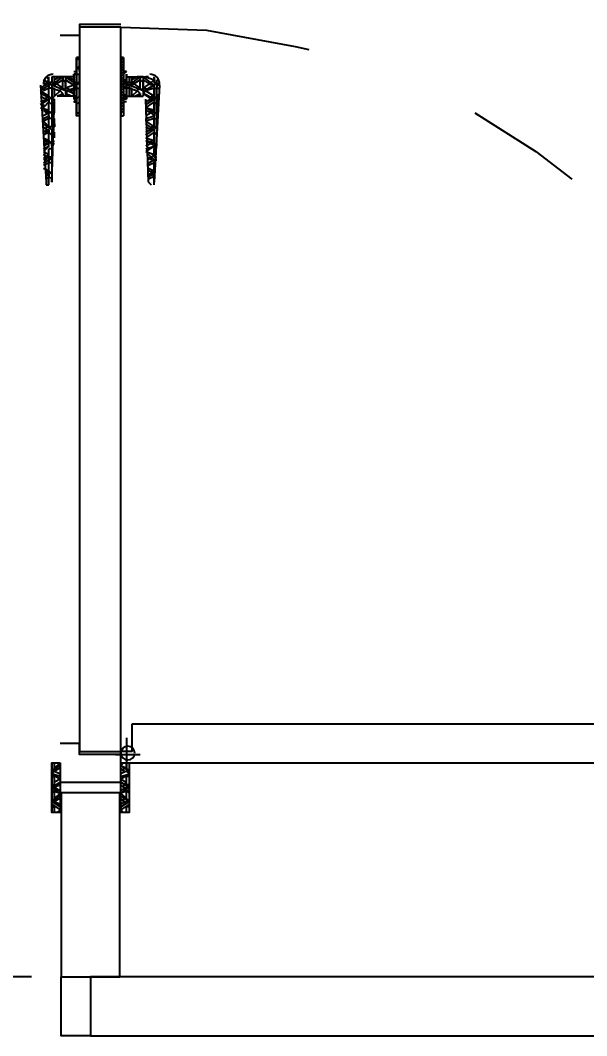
# Model space of a CAD drawing. Header units: centimetres. Extents: x -120 to 1933, y -1067 to 822.
# Drawn here: x 1452.4 to 1510.1, y 253 to 356.5 of the extents above; entities that cross this region are included whole.
import ezdxf

# ---------------------------------------------------------------- set-up
doc = ezdxf.new("R2010")
doc.units = ezdxf.units.CM
for name, color, linetype in [('IC_DUVAR_60', 30, 'Continuous'), ('KOSE_PROFIL_60', 8, 'Continuous'), ('OZEL_PANEL_OLCU_CM', 3, 'Continuous')]:
    doc.layers.add(name, color=color, linetype=linetype)
doc.styles.get("Standard").update_dxf_attribs({"font": 'Arial.ttf'})
doc.dimstyles.new('ISO-25', dxfattribs={"dimtxt": 2.5, "dimasz": 2.5, "dimexe": 1.25, "dimexo": 0.625, "dimtad": 1, "dimtxsty": 'Standard', "dimcen": 2.5, "dimadec": 0, "dimazin": 0, "dimtfac": 1, "dimtmove": 0, "dimatfit": 3, "dimfxl": 1, "dimarcsym": 0})

# ---------------------------------------------------------------- blocks, each defined once
blk = doc.blocks.new('BOM_I01_IC_DOLU_1255_H')
blk.add_lwpolyline([(0, 0), (125.5, 0), (125.5, 6), (0, 6)], close=True)
blk = doc.blocks.new('BOM_K01_IC_KAPI_ACIKLIK820')
at = {"color": 133, "linetype": 'Continuous', "lineweight": 25, "true_color": 0x6ec1dd}
for p, q in [((54328.39, 7919.03), (54328.39, 7993.18)), ((54324.44, 7991.77), (54324.44, 7920.16)), ((54258.47, 7922.41), (54259.03, 7922.41)), ((54259.03, 7922.41), (54258.47, 7922.41)), ((54258.47, 7921.57), (54258.75, 7922.41)), ((54258.75, 7922.7), (54258.75, 7922.7)), ((54259.03, 7922.7), (54258.75, 7922.7)), ((54258.75, 7922.7), (54258.75, 7922.7)), ((54259.03, 7922.13), (54258.75, 7922.41)), ((54258.75, 7921.29), (54259.31, 7922.13)), ((54259.03, 7922.7), (54259.31, 7922.98)), ((54259.03, 7922.41), (54259.03, 7922.7)), ((54259.31, 7922.7), (54259.03, 7922.7)), ((54259.03, 7922.41), (54259.03, 7922.41)), ((54259.31, 7922.41), (54259.03, 7922.13)), ((54259.03, 7922.13), (54259.31, 7922.13)), ((54259.03, 7922.13), (54259.6, 7921.29)), ((54259.31, 7922.98), (54259.31, 7922.7)), ((54259.31, 7922.98), (54269.18, 7922.41)), ((54259.31, 7922.7), (54259.6, 7922.7)), ((54259.31, 7922.41), (54259.6, 7922.41)), ((54259.6, 7922.7), (54259.6, 7922.98)), ((54259.6, 7922.41), (54259.6, 7922.7)), ((54260.44, 7922.7), (54259.6, 7922.7)), ((54259.6, 7922.41), (54259.6, 7922.41)), ((54260.44, 7922.41), (54259.6, 7922.41)), ((54259.6, 7922.41), (54259.88, 7921.57)), ((54259.88, 7921.57), (54260.44, 7922.41)), ((54260.16, 7922.98), (54260.44, 7922.7)), ((54260.72, 7922.41), (54260.16, 7921.29)), ((54260.16, 7921.29), (54260.72, 7922.13)), ((54260.44, 7922.98), (54260.44, 7922.7)), ((54260.72, 7922.41), (54260.44, 7922.7)), ((54260.72, 7922.41), (54260.44, 7922.41)), ((54260.44, 7922.13), (54260.44, 7922.41)), ((54260.44, 7922.13), (54260.72, 7922.13)), ((54260.72, 7922.7), (54260.72, 7922.98)), ((54261.01, 7922.7), (54260.72, 7922.7)), ((54260.72, 7922.7), (54260.72, 7922.7)), ((54260.72, 7922.7), (54261.01, 7922.7)), ((54260.72, 7922.41), (54260.72, 7922.13)), ((54260.72, 7922.41), (54261.01, 7922.41)), ((54260.72, 7922.13), (54261.01, 7921.57)), ((54261.29, 7922.41), (54261.01, 7922.7)), ((54262.13, 7922.7), (54261.01, 7922.7)), ((54261.01, 7922.7), (54261.29, 7922.7)), ((54261.29, 7922.41), (54261.01, 7922.41)), ((54262.13, 7922.41), (54261.01, 7922.41)), ((54261.01, 7922.41), (54261.57, 7921.57)), ((54262.13, 7922.41), (54261.57, 7921.57)), ((54261.57, 7921.57), (54261.85, 7922.41)), ((54261.85, 7922.7), (54261.85, 7922.7)), ((54261.85, 7922.7), (54261.85, 7922.7)), ((54262.13, 7922.13), (54261.85, 7922.41)), ((54261.85, 7921.57), (54262.13, 7922.13)), ((54262.13, 7922.41), (54262.13, 7922.7)), ((54262.13, 7922.41), (54262.13, 7922.7)), ((54262.42, 7922.7), (54262.13, 7922.7)), ((54262.13, 7922.41), (54262.13, 7922.41)), ((54262.42, 7922.41), (54262.13, 7922.13)), ((54262.13, 7922.13), (54262.13, 7922.13)), ((54262.13, 7922.13), (54262.42, 7921.57)), ((54262.42, 7922.7), (54262.42, 7922.7)), ((54262.42, 7922.7), (54262.7, 7922.7)), ((54262.7, 7921.57), (54262.42, 7922.41)), ((54262.42, 7922.41), (54262.7, 7922.41)), ((54262.7, 7922.41), (54262.7, 7922.7)), ((54263.54, 7922.7), (54262.7, 7922.7)), ((54262.7, 7922.7), (54262.7, 7922.7)), ((54262.7, 7922.41), (54262.7, 7922.41)), ((54263.54, 7922.41), (54262.7, 7922.41)), ((54262.7, 7922.41), (54262.98, 7921.57)), ((54262.98, 7921.57), (54263.54, 7922.41)), ((54263.83, 7922.41), (54263.26, 7921.57)), ((54263.54, 7922.41), (54263.54, 7922.7)), ((54263.54, 7922.7), (54263.54, 7922.7)), ((54263.54, 7922.7), (54263.54, 7922.7)), ((54263.54, 7922.41), (54263.54, 7922.41)), ((54263.54, 7922.13), (54263.54, 7922.41)), ((54263.54, 7922.13), (54263.83, 7922.13)), ((54263.54, 7921.57), (54263.83, 7922.13)), ((54263.83, 7922.7), (54263.83, 7922.7)), ((54263.83, 7922.7), (54263.83, 7922.7)), ((54263.83, 7922.7), (54264.11, 7922.7)), ((54263.83, 7922.41), (54263.83, 7922.13)), ((54263.83, 7922.41), (54264.11, 7922.41)), ((54263.83, 7922.13), (54264.11, 7921.57)), ((54264.39, 7922.41), (54264.11, 7922.7)), ((54264.11, 7922.7), (54264.11, 7922.7)), ((54264.39, 7922.41), (54264.11, 7922.41)), ((54264.95, 7922.41), (54264.11, 7922.41)), ((54264.11, 7922.41), (54264.67, 7921.57)), ((54264.67, 7921.57), (54264.95, 7922.41)), ((54265.24, 7922.41), (54264.95, 7921.57)), ((54265.24, 7922.41), (54264.95, 7922.41)), ((54264.95, 7922.13), (54264.95, 7922.41)), ((54264.95, 7922.13), (54265.24, 7922.13)), ((54264.95, 7921.57), (54265.24, 7922.13)), ((54265.24, 7922.41), (54265.24, 7922.7)), ((54265.24, 7922.41), (54265.24, 7922.7)), ((54265.52, 7922.7), (54265.24, 7922.7)), ((54265.52, 7922.41), (54265.24, 7922.13)), ((54265.24, 7922.13), (54265.52, 7921.57)), ((54265.52, 7922.7), (54265.52, 7922.7)), ((54265.52, 7922.7), (54265.52, 7922.7)), ((54265.52, 7922.7), (54265.52, 7922.7)), ((54265.8, 7921.57), (54265.52, 7922.41)), ((54265.52, 7922.41), (54265.52, 7922.41)), ((54265.52, 7922.41), (54266.08, 7921.57)), ((54265.8, 7922.41), (54265.8, 7922.7)), ((54265.8, 7922.41), (54265.8, 7922.41)), ((54266.64, 7922.41), (54265.8, 7922.41)), ((54266.08, 7921.57), (54266.36, 7922.41)), ((54266.93, 7922.41), (54266.36, 7921.85)), ((54266.64, 7922.13), (54266.36, 7922.41)), ((54266.64, 7922.41), (54266.64, 7922.7)), ((54266.64, 7922.41), (54266.64, 7922.41)), ((54266.93, 7922.41), (54266.64, 7922.13)), ((54266.64, 7922.13), (54266.93, 7922.13)), ((54266.64, 7921.85), (54266.93, 7922.13)), ((54266.64, 7922.13), (54266.93, 7921.85)), ((54266.93, 7922.41), (54268.34, 7922.41)), ((54266.93, 7922.41), (54267.21, 7922.41)), ((54267.21, 7922.41), (54267.21, 7922.41)), ((54267.21, 7922.41), (54267.21, 7922.41)), ((54268.05, 7922.41), (54267.21, 7922.41)), ((54267.21, 7922.41), (54267.49, 7921.85)), ((54267.77, 7921.85), (54268.05, 7922.41)), ((54268.34, 7922.41), (54268.05, 7921.85)), ((54268.34, 7922.41), (54268.05, 7922.41)), ((54268.05, 7922.13), (54268.05, 7922.41)), ((54268.05, 7922.13), (54268.34, 7922.13)), ((54268.62, 7921.85), (54268.34, 7922.41)), ((54268.34, 7922.41), (54268.34, 7922.41)), ((54268.34, 7922.41), (54268.34, 7922.13)), ((54268.34, 7922.41), (54268.62, 7922.41)), ((54268.34, 7921.85), (54268.34, 7922.13)), ((54268.34, 7922.13), (54268.62, 7921.85)), ((54268.9, 7922.41), (54268.62, 7922.41)), ((54269.46, 7922.41), (54268.62, 7922.41)), ((54268.62, 7922.41), (54268.9, 7921.85)), ((54269.18, 7921.85), (54269.46, 7922.13)), ((54269.46, 7922.13), (54269.46, 7922.13)), ((54258.47, 7921.85), (54258.47, 7921.57)), ((54258.47, 7919.59), (54258.47, 7921.85)), ((54258.47, 7921.29), (54258.47, 7921.57)), ((54258.47, 7921.57), (54258.47, 7921.57)), ((54258.47, 7921.29), (54258.47, 7921.29)), ((54258.47, 7921.29), (54258.75, 7921.29)), ((54259.03, 7921.29), (54258.75, 7921.29)), ((54259.03, 7921.29), (54258.75, 7921)), ((54259.6, 7921.29), (54258.75, 7921.29)), ((54259.6, 7921.57), (54259.6, 7921.29)), ((54259.6, 7921.57), (54259.88, 7921.57)), ((54259.88, 7921.29), (54259.6, 7921.29)), ((54259.88, 7921.29), (54259.6, 7921)), ((54260.16, 7921.29), (54259.88, 7921.57)), ((54260.16, 7921.29), (54260.16, 7921.29)), ((54260.44, 7921.29), (54260.44, 7921.29)), ((54260.44, 7921.29), (54260.44, 7921.29)), ((54260.44, 7919.59), (54260.44, 7921.29)), ((54269.18, 7921.85), (54260.72, 7921.57)), ((54260.72, 7921.29), (54260.72, 7921.29)), ((54261.29, 7921.57), (54261.29, 7921.57)), ((54261.29, 7921.57), (54261.57, 7921.57)), ((54262.7, 7921.57), (54262.7, 7921.57)), ((54262.7, 7921.57), (54262.98, 7921.57)), ((54258.47, 7921), (54258.47, 7920.72)), ((54258.47, 7921), (54258.75, 7921)), ((54258.47, 7920.72), (54258.47, 7920.72)), ((54258.47, 7920.72), (54258.47, 7920.72)), ((54258.47, 7920.72), (54258.75, 7920.16)), ((54259.03, 7920.16), (54258.47, 7920.16)), ((54259.6, 7921), (54258.75, 7921)), ((54258.75, 7921), (54259.31, 7920.16)), ((54259.03, 7920.16), (54258.75, 7920.16)), ((54259.03, 7920.16), (54259.6, 7921)), ((54259.03, 7919.88), (54259.03, 7920.16)), ((54259.31, 7919.88), (54259.03, 7920.16)), ((54259.03, 7920.16), (54259.31, 7920.16)), ((54259.6, 7920.72), (54259.6, 7921)), ((54259.6, 7920.72), (54259.88, 7920.72)), ((54259.6, 7919.88), (54259.88, 7920.72)), ((54259.6, 7919.88), (54259.6, 7920.16)), ((54260.44, 7920.16), (54259.6, 7920.16)), ((54260.16, 7921), (54259.88, 7920.72)), ((54259.88, 7920.72), (54260.44, 7920.16)), ((54260.44, 7920.44), (54260.16, 7921)), ((54260.16, 7921), (54260.16, 7921)), ((54260.16, 7921), (54260.44, 7921)), ((54260.44, 7921), (54260.44, 7921)), ((54260.44, 7921), (54260.44, 7921)), ((54260.44, 7920.16), (54260.44, 7920.16)), ((54327.54, 7918.47), (54327.54, 7921)), ((54327.54, 7919.03), (54253.39, 7919.03)), ((54253.39, 7919.03), (54253.39, 7914.8)), ((54256.78, 7919.03), (54256.49, 7919.31)), ((54256.49, 7919.31), (54262.42, 7919.31)), ((54256.78, 7919.03), (54256.49, 7919.03)), ((54256.49, 7919.03), (54256.49, 7919.03)), ((54256.78, 7919.03), (54257.06, 7919.31)), ((54256.78, 7919.31), (54257.06, 7919.03)), ((54256.78, 7919.03), (54257.06, 7919.03)), ((54257.34, 7919.31), (54257.06, 7919.03)), ((54257.34, 7919.03), (54257.62, 7919.31)), ((54257.62, 7919.31), (54257.9, 7919.03)), ((54257.9, 7919.31), (54257.9, 7919.59)), ((54257.9, 7919.59), (54258.19, 7919.31)), ((54257.9, 7919.59), (54257.9, 7919.31)), ((54258.19, 7919.03), (54257.9, 7919.31)), ((54258.19, 7919.59), (54258.19, 7919.59)), ((54259.03, 7919.59), (54258.19, 7919.59)), ((54258.19, 7919.59), (54260.72, 7919.59)), ((54258.19, 7919.59), (54258.19, 7919.59)), ((54258.19, 7919.31), (54258.47, 7919.03)), ((54258.19, 7919.03), (54258.19, 7919.03)), ((54258.19, 7919.03), (54258.47, 7919.03)), ((54258.47, 7919.88), (54259.03, 7919.88)), ((54258.47, 7919.03), (54258.75, 7919.31)), ((54259.03, 7919.31), (54258.75, 7919.59)), ((54258.75, 7919.31), (54258.75, 7919.59)), ((54259.03, 7919.88), (54259.03, 7919.59)), ((54259.03, 7919.59), (54259.31, 7919.31)), ((54259.03, 7919.31), (54259.31, 7919.31)), ((54259.03, 7919.03), (54259.31, 7919.31)), ((54259.31, 7919.88), (54260.44, 7919.88)), ((54259.31, 7919.88), (54259.6, 7919.88)), ((54259.31, 7919.88), (54259.6, 7919.88)), ((54259.31, 7919.31), (54259.6, 7919.03)), ((54259.6, 7919.88), (54259.6, 7919.59)), ((54259.6, 7919.88), (54259.6, 7919.59)), ((54260.44, 7919.59), (54259.6, 7919.59)), ((54259.6, 7919.03), (54259.6, 7919.03)), ((54259.6, 7919.03), (54259.88, 7919.03)), ((54260.44, 7919.59), (54260.44, 7919.59)), ((54260.44, 7919.31), (54260.44, 7919.59)), ((54260.44, 7919.31), (54260.72, 7919.31)), ((54260.44, 7919.03), (54260.72, 7919.31)), ((54260.72, 7919.59), (54260.72, 7919.59)), ((54260.72, 7919.59), (54260.72, 7919.59)), ((54261.01, 7919.59), (54261.01, 7919.31)), ((54261.29, 7919.03), (54261.01, 7919.31)), ((54261.29, 7919.31), (54261.57, 7919.03)), ((54261.29, 7919.03), (54261.29, 7919.03)), ((54261.29, 7919.03), (54261.57, 7919.03)), ((54261.57, 7919.03), (54261.85, 7919.31)), ((54262.13, 7919.31), (54261.85, 7919.03)), ((54261.85, 7919.03), (54262.13, 7919.31)), ((54262.42, 7919.31), (54262.42, 7919.31)), ((54325.85, 7919.59), (54328.95, 7919.59)), ((54327.26, 7914.8), (54327.26, 7919.03)), ((54328.95, 7919.59), (54328.39, 7919.59)), ((54328.39, 7919.31), (54328.67, 7919.03)), ((54328.39, 7919.03), (54328.67, 7919.03)), ((54329.24, 7919.88), (54328.67, 7919.03)), ((54328.67, 7919.03), (54328.95, 7919.59)), ((54329.24, 7919.88), (54328.95, 7919.59)), ((54328.95, 7919.31), (54328.95, 7919.59)), ((54328.95, 7919.31), (54329.24, 7919.31)), ((54328.95, 7919.03), (54329.24, 7919.31)), ((54329.24, 7919.88), (54329.24, 7919.88)), ((54329.24, 7919.88), (54329.24, 7919.88)), ((54329.52, 7919.88), (54329.24, 7919.59)), ((54329.24, 7919.59), (54329.52, 7919.03)), ((54329.8, 7919.03), (54329.52, 7919.88)), ((54329.52, 7919.88), (54329.52, 7919.88)), ((54329.52, 7919.88), (54330.08, 7919.03)), ((54329.8, 7919.88), (54329.8, 7919.88)), ((54329.8, 7919.88), (54329.8, 7919.59)), ((54330.65, 7919.59), (54329.8, 7919.59)), ((54329.8, 7919.03), (54329.8, 7919.03)), ((54329.8, 7919.03), (54330.08, 7919.03)), ((54330.08, 7919.03), (54330.36, 7919.59)), ((54330.93, 7919.88), (54330.36, 7919.03)), ((54330.65, 7919.31), (54330.36, 7919.59)), ((54330.36, 7912.83), (54330.36, 7919.03)), ((54330.65, 7919.88), (54330.65, 7919.88)), ((54330.65, 7919.88), (54330.65, 7919.59)), ((54330.65, 7919.31), (54330.93, 7919.31)), ((54330.65, 7919.03), (54330.93, 7919.31)), ((54331.49, 7919.03), (54330.93, 7919.88)), ((54330.93, 7919.88), (54330.93, 7919.59)), ((54330.93, 7919.88), (54331.21, 7919.88)), ((54330.93, 7919.59), (54331.21, 7919.03)), ((54331.49, 7919.88), (54331.21, 7919.88)), ((54331.49, 7919.88), (54331.21, 7919.59)), ((54331.21, 7919.88), (54331.49, 7919.03)), ((54332.05, 7919.59), (54331.21, 7919.59)), ((54331.49, 7919.03), (54331.21, 7919.03)), ((54331.49, 7919.03), (54332.05, 7919.59)), ((54331.49, 7919.03), (54331.49, 7919.03)), ((54332.34, 7919.88), (54331.77, 7919.03)), ((54332.34, 7919.88), (54332.05, 7919.59)), ((54332.05, 7919.31), (54332.05, 7919.59)), ((54332.05, 7919.31), (54332.34, 7919.31)), ((54332.05, 7919.03), (54332.34, 7919.31)), ((54332.9, 7919.03), (54332.34, 7919.88)), ((54332.34, 7919.88), (54332.34, 7919.88)), ((54332.34, 7919.88), (54332.34, 7919.59)), ((54332.34, 7919.88), (54332.62, 7919.88)), ((54332.34, 7919.59), (54332.62, 7919.03)), ((54332.62, 7919.88), (54333.18, 7919.03)), ((54332.9, 7919.88), (54332.9, 7919.88)), ((54332.9, 7919.88), (54332.9, 7919.59)), ((54333.46, 7919.59), (54332.9, 7919.59)), ((54332.9, 7919.03), (54332.9, 7919.03)), ((54332.9, 7919.03), (54333.18, 7919.03)), ((54333.18, 7919.03), (54333.46, 7919.31)), ((54333.46, 7919.03), (54333.46, 7919.03)), ((54253.39, 7914.8), (54327.26, 7914.8)), ((54254.24, 7914.8), (54254.24, 7912.83)), ((54256.49, 7914.8), (54256.49, 7914.8)), ((54256.78, 7914.52), (54256.49, 7914.8)), ((54257.34, 7914.8), (54256.49, 7914.8)), ((54256.49, 7914.8), (54256.49, 7914.8)), ((54256.49, 7914.8), (54256.49, 7914.52)), ((54256.49, 7914.52), (54256.49, 7914.52)), ((54256.78, 7914.52), (54256.49, 7914.52)), ((54256.49, 7914.52), (54256.49, 7914.52)), ((54257.62, 7914.52), (54257.34, 7914.8)), ((54257.34, 7914.8), (54257.34, 7914.8)), ((54257.34, 7914.8), (54257.34, 7914.8)), ((54257.62, 7914.52), (54257.34, 7914.52)), ((54257.9, 7914.8), (54257.62, 7914.8)), ((54257.62, 7914.8), (54257.62, 7914.8)), ((54257.62, 7914.8), (54257.9, 7914.8)), ((54257.62, 7914.52), (54257.62, 7914.52)), ((54257.62, 7914.52), (54257.62, 7914.52)), ((54257.62, 7914.52), (54257.9, 7914.52)), ((54257.9, 7914.8), (54258.19, 7914.8)), ((54257.9, 7914.52), (54258.19, 7914.52)), ((54257.9, 7914.24), (54257.9, 7914.52)), ((54258.19, 7914.52), (54258.19, 7914.8)), ((54259.03, 7914.8), (54258.19, 7914.8)), ((54258.19, 7914.24), (54258.19, 7914.52)), ((54258.19, 7914.52), (54258.19, 7914.24)), ((54259.03, 7914.24), (54258.19, 7914.24)), ((54258.19, 7914.24), (54258.19, 7914.24)), ((54258.19, 7914.24), (54260.72, 7914.24)), ((54258.47, 7913.67), (54258.75, 7914.24)), ((54258.47, 7914.24), (54258.47, 7911.98)), ((54259.03, 7914.8), (54258.75, 7914.8)), ((54258.75, 7914.8), (54258.75, 7914.8)), ((54259.03, 7914.24), (54258.75, 7914.24)), ((54258.75, 7914.24), (54258.75, 7914.24)), ((54258.75, 7913.39), (54259.31, 7914.24)), ((54259.03, 7914.52), (54259.03, 7914.8)), ((54259.31, 7914.8), (54259.03, 7914.8)), ((54259.03, 7914.52), (54259.03, 7914.24)), ((54259.31, 7914.52), (54259.03, 7914.52)), ((54259.03, 7914.24), (54259.03, 7914.52)), ((54259.03, 7914.24), (54259.31, 7914.52)), ((54259.03, 7914.24), (54259.31, 7914.24)), ((54259.03, 7914.24), (54259.31, 7914.24)), ((54259.31, 7914.8), (54259.31, 7914.8)), ((54259.31, 7914.8), (54259.6, 7914.8)), ((54259.31, 7914.52), (54259.6, 7914.52)), ((54259.31, 7914.24), (54259.31, 7914.24)), ((54259.31, 7914.24), (54259.6, 7913.39)), ((54259.6, 7914.52), (54259.6, 7914.8)), ((54260.44, 7914.8), (54259.6, 7914.8)), ((54259.6, 7914.8), (54259.6, 7914.8)), ((54259.6, 7914.24), (54259.6, 7914.52)), ((54259.6, 7914.52), (54259.6, 7914.52)), ((54259.6, 7914.52), (54259.88, 7914.24)), ((54259.88, 7913.39), (54259.6, 7914.24)), ((54260.44, 7914.24), (54259.6, 7914.24)), ((54259.88, 7913.67), (54260.16, 7914.24)), ((54259.88, 7914.24), (54259.88, 7913.67)), ((54260.16, 7914.24), (54260.44, 7914.24)), ((54260.44, 7913.96), (54260.16, 7913.39)), ((54260.72, 7914.52), (54260.44, 7914.8)), ((54260.72, 7914.52), (54260.44, 7914.8)), ((54260.44, 7914.8), (54260.44, 7914.8)), ((54260.44, 7914.8), (54260.44, 7914.8)), ((54260.72, 7914.52), (54260.44, 7914.24)), ((54260.44, 7914.24), (54260.44, 7914.24)), ((54260.44, 7914.24), (54260.72, 7914.24)), ((54260.44, 7914.24), (54260.44, 7912.55)), ((54261.01, 7914.8), (54260.72, 7914.8)), ((54260.72, 7914.8), (54260.72, 7914.8)), ((54260.72, 7914.8), (54261.01, 7914.8)), ((54261.01, 7914.24), (54260.72, 7914.52)), ((54260.72, 7914.52), (54260.72, 7914.24)), ((54260.72, 7914.52), (54261.01, 7914.52)), ((54260.72, 7914.24), (54260.72, 7914.24)), ((54260.72, 7914.24), (54260.72, 7914.24)), ((54260.72, 7914.24), (54260.72, 7914.24)), ((54261.29, 7914.52), (54261.01, 7914.8)), ((54262.13, 7914.8), (54261.01, 7914.8)), ((54261.01, 7914.8), (54261.29, 7914.8)), ((54261.01, 7914.52), (54261.01, 7914.52)), ((54261.01, 7914.24), (54261.01, 7914.52)), ((54261.29, 7914.52), (54261.29, 7914.52)), ((54261.85, 7914.8), (54261.85, 7914.8)), ((54261.85, 7914.8), (54261.85, 7914.8)), ((54262.13, 7914.52), (54262.13, 7914.8)), ((54262.13, 7914.52), (54262.13, 7914.8)), ((54262.42, 7914.8), (54262.13, 7914.8)), ((54262.13, 7914.52), (54262.13, 7914.52)), ((54262.13, 7914.52), (54262.13, 7914.52)), ((54262.42, 7914.8), (54262.42, 7914.8)), ((54262.42, 7914.8), (54262.42, 7914.8)), ((54262.42, 7914.52), (54262.42, 7914.52)), ((54262.42, 7914.52), (54262.42, 7914.52)), ((54262.42, 7914.52), (54262.42, 7914.52)), ((54326.42, 7914.8), (54326.42, 7912.83)), ((54258.47, 7913.39), (54258.47, 7913.67)), ((54258.47, 7913.67), (54258.47, 7913.67)), ((54258.47, 7913.67), (54258.47, 7913.67)), ((54258.47, 7913.39), (54258.47, 7913.39)), ((54258.47, 7913.39), (54258.75, 7913.39)), ((54259.31, 7911.98), (54258.47, 7913.11)), ((54258.47, 7913.11), (54258.47, 7912.83)), ((54258.47, 7913.11), (54258.75, 7913.11)), ((54258.47, 7912.83), (54258.47, 7912.83)), ((54258.47, 7912.83), (54258.47, 7912.83)), ((54258.47, 7912.83), (54258.75, 7912.26)), ((54259.03, 7913.39), (54258.75, 7913.39)), ((54259.03, 7913.39), (54258.75, 7913.11)), ((54259.6, 7913.39), (54258.75, 7913.39)), ((54259.6, 7913.11), (54258.75, 7913.11)), ((54258.75, 7913.11), (54259.31, 7912.26)), ((54259.03, 7912.26), (54259.6, 7913.11)), ((54259.6, 7913.67), (54259.6, 7913.39)), ((54259.6, 7913.67), (54259.88, 7913.67)), ((54259.88, 7913.39), (54259.6, 7913.39)), ((54259.88, 7913.39), (54259.6, 7913.11)), ((54259.6, 7912.83), (54259.6, 7913.11)), ((54259.6, 7912.83), (54259.88, 7912.83)), ((54259.6, 7911.98), (54259.88, 7912.83)), ((54260.16, 7913.39), (54259.88, 7913.67)), ((54260.16, 7913.11), (54259.88, 7912.83)), ((54259.88, 7912.83), (54260.44, 7912.26)), ((54260.16, 7913.39), (54260.44, 7913.67)), ((54260.16, 7913.39), (54260.16, 7913.39)), ((54260.44, 7912.55), (54260.16, 7913.11)), ((54260.16, 7913.11), (54260.16, 7913.11)), ((54260.16, 7913.11), (54260.44, 7913.11)), ((54260.44, 7913.39), (54260.44, 7913.39)), ((54260.44, 7913.39), (54260.44, 7913.39)), ((54260.44, 7913.11), (54260.44, 7913.11)), ((54260.44, 7913.11), (54260.44, 7913.11)), ((54328.39, 7912.83), (54328.67, 7912.83)), ((54328.39, 7912.55), (54328.67, 7912.83)), ((54328.39, 7912.83), (54328.95, 7912.26)), ((54329.24, 7911.98), (54328.67, 7912.83)), ((54328.95, 7912.83), (54329.24, 7912.26)), ((54329.24, 7912.26), (54329.52, 7912.83)), ((54329.8, 7912.83), (54329.52, 7911.98)), ((54329.52, 7911.98), (54330.08, 7912.83)), ((54329.8, 7912.83), (54329.8, 7912.83)), ((54329.8, 7912.83), (54330.08, 7912.83)), ((54330.08, 7912.83), (54330.36, 7912.26)), ((54330.93, 7911.98), (54330.36, 7912.83)), ((54330.65, 7912.83), (54330.93, 7912.26)), ((54331.49, 7912.83), (54330.93, 7911.98)), ((54330.93, 7912.26), (54331.21, 7912.83)), ((54331.49, 7912.83), (54331.21, 7912.83)), ((54331.21, 7911.98), (54331.49, 7912.83)), ((54331.49, 7912.83), (54331.49, 7912.83)), ((54331.49, 7912.83), (54332.05, 7912.26)), ((54332.34, 7911.98), (54331.77, 7912.83)), ((54332.05, 7912.83), (54332.34, 7912.26)), ((54332.34, 7912.26), (54332.62, 7912.83)), ((54332.62, 7911.98), (54333.18, 7912.83)), ((54332.9, 7912.83), (54332.9, 7912.83)), ((54332.9, 7912.83), (54333.18, 7912.83)), ((54333.18, 7912.83), (54333.46, 7912.55)), ((54333.46, 7912.83), (54333.46, 7912.83)), ((54259.03, 7912.26), (54258.47, 7912.26)), ((54258.47, 7911.98), (54259.03, 7911.98)), ((54259.03, 7912.26), (54258.75, 7912.26)), ((54259.03, 7911.98), (54259.03, 7912.26)), ((54259.31, 7911.98), (54259.03, 7912.26)), ((54259.03, 7912.26), (54259.31, 7912.26)), ((54259.03, 7911.98), (54259.03, 7911.7)), ((54259.31, 7911.98), (54259.6, 7911.98)), ((54259.6, 7911.98), (54259.6, 7912.26)), ((54260.44, 7912.26), (54259.6, 7912.26)), ((54259.6, 7911.98), (54259.6, 7911.7)), ((54260.72, 7911.98), (54260.44, 7912.26)), ((54260.72, 7911.98), (54260.44, 7912.26)), ((54260.44, 7912.26), (54260.44, 7912.26)), ((54260.72, 7911.98), (54260.44, 7911.7)), ((54260.72, 7912.55), (54260.72, 7912.55)), ((54260.72, 7911.98), (54260.72, 7912.26)), ((54260.72, 7912.26), (54260.72, 7912.26)), ((54269.18, 7911.98), (54260.72, 7912.26)), ((54260.72, 7911.98), (54261.01, 7911.98)), ((54261.29, 7911.98), (54261.01, 7912.26)), ((54262.13, 7912.26), (54261.01, 7912.26)), ((54261.01, 7911.98), (54261.29, 7912.26)), ((54261.29, 7911.98), (54261.01, 7911.7)), ((54261.85, 7912.26), (54261.85, 7912.26)), ((54261.85, 7912.26), (54261.85, 7912.26)), ((54262.13, 7911.98), (54261.85, 7911.14)), ((54262.13, 7911.98), (54262.13, 7912.26)), ((54262.13, 7911.98), (54262.13, 7912.26)), ((54262.42, 7911.98), (54262.13, 7912.26)), ((54262.13, 7911.98), (54262.13, 7911.7)), ((54262.42, 7912.26), (54262.42, 7911.98)), ((54262.42, 7911.98), (54262.7, 7911.98)), ((54262.7, 7911.98), (54262.7, 7912.26)), ((54263.54, 7912.26), (54262.7, 7912.26)), ((54262.7, 7911.98), (54262.7, 7912.26)), ((54262.7, 7911.98), (54262.7, 7911.7)), ((54263.26, 7912.26), (54263.54, 7912.26)), ((54263.83, 7911.98), (54263.54, 7912.26)), ((54263.54, 7911.98), (54263.54, 7912.26)), ((54263.54, 7912.26), (54263.54, 7912.26)), ((54263.54, 7911.98), (54263.54, 7911.7)), ((54263.83, 7911.98), (54263.83, 7912.26)), ((54263.83, 7911.98), (54264.11, 7911.98)), ((54264.39, 7911.98), (54264.11, 7912.26)), ((54264.67, 7912.26), (54264.11, 7912.26)), ((54264.11, 7911.98), (54264.11, 7912.26)), ((54264.39, 7911.98), (54264.11, 7911.7)), ((54265.24, 7911.98), (54264.95, 7912.26)), ((54265.24, 7911.98), (54264.95, 7911.14)), ((54265.24, 7911.98), (54264.95, 7911.7)), ((54265.24, 7911.98), (54265.24, 7912.26)), ((54265.52, 7911.98), (54265.24, 7911.98)), ((54265.52, 7911.98), (54265.52, 7911.98)), ((54265.52, 7911.98), (54265.52, 7911.98)), ((54265.52, 7911.98), (54265.8, 7911.98)), ((54265.8, 7911.98), (54265.8, 7911.98)), ((54265.8, 7911.98), (54265.8, 7911.7)), ((54266.93, 7911.98), (54266.36, 7911.14)), ((54266.93, 7911.98), (54266.64, 7911.98)), ((54266.64, 7911.98), (54266.64, 7911.98)), ((54266.64, 7911.98), (54266.64, 7911.7)), ((54266.93, 7911.98), (54266.93, 7911.98)), ((54266.93, 7911.98), (54267.21, 7911.98)), ((54267.21, 7911.98), (54267.21, 7911.98)), ((54267.21, 7911.98), (54267.21, 7911.7)), ((54267.21, 7911.98), (54267.21, 7911.98)), ((54268.34, 7911.98), (54268.05, 7911.42)), ((54268.34, 7911.98), (54268.05, 7911.7)), ((54268.34, 7911.98), (54268.34, 7911.98)), ((54268.34, 7911.98), (54268.34, 7911.98)), ((54268.9, 7911.98), (54268.62, 7911.7)), ((54268.9, 7911.98), (54268.9, 7911.98)), ((54328.95, 7912.26), (54328.39, 7912.26)), ((54329.24, 7911.98), (54328.95, 7912.26)), ((54328.95, 7912.26), (54328.95, 7912.26)), ((54328.95, 7912.26), (54329.24, 7912.26)), ((54329.52, 7911.98), (54329.24, 7912.26)), ((54329.24, 7911.98), (54329.24, 7911.98)), ((54329.24, 7911.98), (54329.24, 7911.98)), ((54329.52, 7911.98), (54329.52, 7911.98)), ((54329.8, 7911.98), (54329.8, 7912.26)), ((54330.65, 7912.26), (54329.8, 7912.26)), ((54329.8, 7911.98), (54329.8, 7911.98)), ((54330.65, 7912.26), (54330.36, 7912.26)), ((54330.65, 7911.98), (54330.65, 7912.26)), ((54330.65, 7912.26), (54330.93, 7912.26)), ((54330.65, 7911.98), (54330.65, 7911.98)), ((54330.93, 7911.98), (54330.93, 7912.26)), ((54330.93, 7911.98), (54331.21, 7911.98)), ((54331.49, 7911.98), (54331.21, 7912.26)), ((54332.05, 7912.26), (54331.21, 7912.26)), ((54331.49, 7911.98), (54331.49, 7911.98)), ((54332.05, 7912.26), (54332.05, 7912.26)), ((54332.05, 7912.26), (54332.34, 7912.26)), ((54332.34, 7911.98), (54332.34, 7912.26)), ((54332.34, 7911.98), (54332.62, 7911.98)), ((54332.9, 7911.98), (54332.9, 7912.26)), ((54333.46, 7912.26), (54332.9, 7912.26)), ((54332.9, 7911.98), (54332.9, 7911.98)), ((54259.03, 7911.7), (54258.47, 7911.7)), ((54258.47, 7911.42), (54258.75, 7911.7)), ((54259.03, 7911.42), (54258.75, 7911.7)), ((54259.31, 7911.7), (54259.03, 7911.7)), ((54259.03, 7911.7), (54259.6, 7910.85)), ((54259.03, 7911.42), (54259.31, 7911.42)), ((54259.03, 7911.14), (54259.31, 7911.42)), ((54259.88, 7910.85), (54259.31, 7911.7)), ((54259.31, 7911.7), (54259.6, 7911.7)), ((54259.31, 7910.85), (54269.18, 7911.42)), ((54260.44, 7911.7), (54259.6, 7911.7)), ((54259.6, 7911.7), (54259.88, 7911.14)), ((54259.6, 7911.14), (54259.6, 7910.85)), ((54259.6, 7911.14), (54259.88, 7911.14)), ((54259.88, 7910.85), (54260.44, 7911.7)), ((54259.88, 7910.85), (54259.88, 7910.85)), ((54260.44, 7911.42), (54260.44, 7911.7)), ((54260.44, 7911.42), (54260.72, 7911.42)), ((54260.44, 7910.85), (54260.72, 7911.42)), ((54261.29, 7910.85), (54260.72, 7911.7)), ((54260.72, 7911.7), (54260.72, 7911.7)), ((54260.72, 7911.7), (54261.01, 7911.7)), ((54260.72, 7911.7), (54261.01, 7910.85)), ((54262.13, 7911.7), (54261.01, 7911.7)), ((54261.01, 7911.7), (54261.57, 7911.14)), ((54261.29, 7911.14), (54261.29, 7910.85)), ((54261.29, 7911.14), (54261.57, 7911.14)), ((54261.57, 7910.85), (54261.85, 7911.7)), ((54262.13, 7911.42), (54261.85, 7911.7)), ((54261.85, 7911.14), (54262.13, 7911.42)), ((54262.42, 7911.7), (54262.13, 7911.7)), ((54262.13, 7911.7), (54262.42, 7911.14)), ((54262.13, 7911.42), (54262.13, 7911.42)), ((54262.7, 7911.14), (54262.42, 7911.7)), ((54262.42, 7911.7), (54262.7, 7911.7)), ((54263.54, 7911.7), (54262.7, 7911.7)), ((54262.7, 7911.7), (54262.98, 7911.14)), ((54262.7, 7911.14), (54262.7, 7911.14)), ((54262.7, 7911.14), (54262.98, 7911.14)), ((54262.98, 7911.14), (54263.54, 7911.7)), ((54263.54, 7911.42), (54263.54, 7911.7)), ((54263.54, 7911.42), (54263.83, 7911.42)), ((54263.54, 7911.14), (54263.83, 7911.42)), ((54264.39, 7911.14), (54263.83, 7911.7)), ((54263.83, 7911.7), (54263.83, 7911.7)), ((54263.83, 7911.7), (54264.11, 7911.7)), ((54263.83, 7911.7), (54264.11, 7911.14)), ((54264.95, 7911.7), (54264.11, 7911.7)), ((54264.11, 7911.7), (54264.39, 7911.14)), ((54264.67, 7911.14), (54264.95, 7911.7)), ((54264.95, 7911.42), (54264.95, 7911.7)), ((54264.95, 7911.42), (54265.24, 7911.42)), ((54265.52, 7911.7), (54265.24, 7911.7)), ((54265.24, 7911.7), (54265.52, 7911.14)), ((54265.24, 7911.14), (54265.24, 7911.42)), ((54265.8, 7911.14), (54265.52, 7911.7)), ((54265.52, 7911.7), (54265.52, 7911.7)), ((54265.52, 7911.7), (54266.08, 7911.14)), ((54266.64, 7911.7), (54265.8, 7911.7)), ((54266.08, 7911.14), (54266.36, 7911.7)), ((54266.64, 7911.42), (54266.36, 7911.7)), ((54266.93, 7911.7), (54266.64, 7911.7)), ((54266.64, 7911.7), (54266.93, 7911.14)), ((54266.64, 7911.42), (54266.93, 7911.42)), ((54266.64, 7911.14), (54266.93, 7911.42)), ((54267.21, 7911.14), (54266.93, 7911.7)), ((54266.93, 7911.7), (54267.21, 7911.7)), ((54268.05, 7911.7), (54267.21, 7911.7)), ((54267.21, 7911.7), (54267.49, 7911.14)), ((54267.77, 7911.14), (54268.05, 7911.7)), ((54268.05, 7911.42), (54268.05, 7911.7)), ((54268.05, 7911.42), (54268.34, 7911.42)), ((54268.62, 7911.42), (54268.34, 7911.7)), ((54268.34, 7911.7), (54268.34, 7911.7)), ((54268.34, 7911.7), (54268.62, 7911.7)), ((54268.34, 7911.7), (54268.34, 7911.42)), ((54268.34, 7911.42), (54268.34, 7911.42)), ((54269.46, 7911.7), (54268.62, 7911.7)), ((54268.62, 7911.7), (54268.9, 7911.42)), ((54269.18, 7911.7), (54269.18, 7911.7)), ((54269.18, 7911.42), (54269.46, 7911.42)), ((54269.18, 7911.42), (54269.18, 7911.42)), ((54269.46, 7911.42), (54269.46, 7911.7))]:
    blk.add_line(p, q, dxfattribs=at)
at = {"color": 7, "linetype": 'Continuous', "lineweight": 25}
for points in [[(54262.13, 7955.12), (54266.08, 7961.32), (54268.9, 7964.99)], [(54253.39, 7919.03), (54253.68, 7927.77), (54255.37, 7936.79), (54255.65, 7938.2)]]:
    blk.add_lwpolyline(points, dxfattribs=at)
at = {"color": 133, "linetype": 'Continuous', "lineweight": 25, "true_color": 0x6ec1dd}
for points in [[(54259.31, 7922.41), (54258.47, 7921.29), (54258.47, 7921)], [(54259.88, 7921.29), (54259.31, 7922.41), (54259.03, 7922.7)], [(54259.31, 7922.41), (54260.72, 7922.41), (54262.13, 7922.41), (54263.54, 7922.41)], [(54261.29, 7921.57), (54260.72, 7922.41), (54260.44, 7922.98)], [(54264.39, 7921.57), (54263.83, 7922.41), (54263.54, 7922.7)], [(54263.83, 7922.41), (54265.24, 7922.41), (54266.64, 7922.41)], [(54267.21, 7921.85), (54266.93, 7922.41), (54266.93, 7922.7)], [(54258.47, 7921.29), (54259.88, 7921.29), (54260.44, 7921.29)], [(54259.88, 7921.29), (54259.31, 7919.88), (54259.03, 7919.59), (54259.03, 7919.31), (54258.75, 7919.03)], [(54259.31, 7919.59), (54259.31, 7919.88), (54258.47, 7921)], [(54324.44, 7920.16), (54327.26, 7920.16), (54327.26, 7919.03)], [(54253.11, 7919.03), (54253.11, 7914.8), (54254.24, 7914.8)], [(54256.49, 7919.31), (54256.49, 7919.03), (54262.42, 7919.03), (54262.42, 7919.31)], [(54259.31, 7919.88), (54259.31, 7919.59), (54259.03, 7919.59)], [(54259.31, 7919.59), (54259.6, 7919.31), (54259.88, 7919.03)], [(54259.6, 7919.59), (54259.6, 7919.31), (54259.88, 7919.03)], [(54259.88, 7919.03), (54260.16, 7919.31), (54260.44, 7919.59)], [(54260.72, 7919.59), (54260.44, 7919.31), (54260.16, 7919.03)], [(54260.72, 7919.59), (54260.72, 7919.31), (54261.01, 7919.03)], [(54327.54, 7919.03), (54327.54, 7914.8), (54326.42, 7914.8)], [(54328.39, 7919.03), (54328.39, 7919.88), (54333.46, 7919.88), (54333.46, 7919.03), (54327.54, 7919.03)], [(54328.39, 7919.88), (54329.24, 7919.88), (54330.65, 7919.88)], [(54330.93, 7919.88), (54332.34, 7919.88), (54333.46, 7919.88)], [(54256.49, 7914.8), (54262.42, 7914.8), (54262.42, 7914.52), (54256.49, 7914.52)], [(54256.49, 7914.52), (54257.62, 7914.52), (54259.03, 7914.52)], [(54257.9, 7914.52), (54257.62, 7914.52), (54257.62, 7914.8)], [(54259.03, 7914.24), (54258.47, 7913.39), (54258.47, 7913.11)], [(54259.6, 7914.24), (54259.31, 7914.52), (54259.03, 7914.8)], [(54259.31, 7914.52), (54260.72, 7914.52), (54262.13, 7914.52), (54262.42, 7914.52)], [(54260.72, 7914.52), (54260.44, 7914.52), (54260.44, 7914.24)], [(54258.47, 7913.39), (54259.88, 7913.39), (54260.44, 7913.39)], [(54259.88, 7913.39), (54259.31, 7911.98), (54258.75, 7911.14)], [(54332.9, 7912.83), (54332.34, 7911.98), (54332.05, 7912.26)], [(54259.31, 7911.98), (54260.72, 7911.98), (54262.13, 7911.98), (54263.54, 7911.98)], [(54261.01, 7912.26), (54260.72, 7911.98), (54260.16, 7910.85)], [(54263.83, 7912.26), (54263.83, 7911.98), (54263.26, 7911.14)], [(54263.83, 7911.98), (54265.24, 7911.98), (54266.64, 7911.98)], [(54266.93, 7911.98), (54268.34, 7911.98), (54269.18, 7911.98)], [(54328.39, 7911.98), (54329.24, 7911.98), (54330.65, 7911.98)], [(54330.93, 7911.98), (54332.34, 7911.98), (54333.46, 7911.98)]]:
    blk.add_lwpolyline(points, dxfattribs=at)
for points in [[(54269.18, 7922.13), (54269.18, 7922.13)], [(54328.39, 7912.83), (54333.46, 7912.83), (54333.46, 7911.98), (54328.39, 7911.98)]]:
    blk.add_lwpolyline(points, close=True, dxfattribs=at)
for points in [[(54258.49, 7922.7), (54258.3, 7922.52), (54258.19, 7922.26), (54258.19, 7921.99)], [(54259.22, 7922.98), (54258.95, 7922.99), (54258.69, 7922.89), (54258.49, 7922.7)], [(54327.4, 7920.44), (54327.01, 7920.44), (54326.7, 7920.12), (54326.7, 7919.74)], [(54328.11, 7919.74), (54328.11, 7920.12), (54327.79, 7920.44), (54327.4, 7920.44)], [(54326.7, 7919.74), (54326.7, 7919.35), (54327.01, 7919.03), (54327.4, 7919.03)], [(54327.4, 7919.03), (54327.79, 7919.03), (54328.11, 7919.35), (54328.11, 7919.74)], [(54258.19, 7912.12), (54258.19, 7911.85), (54258.3, 7911.6), (54258.49, 7911.41)], [(54258.49, 7911.41), (54258.69, 7911.22), (54258.95, 7911.13), (54259.22, 7911.14)]]:
    blk.add_open_spline(points, degree=3, dxfattribs=at)
blk = doc.blocks.new('BOM_I05_IC_K082_1195_V')
blk.add_lwpolyline([(0, 0), (6, 0), (6, 18.75), (0, 18.75)], close=True)
at = {"rotation": 270}
blk.add_blockref('BOM_K01_IC_KAPI_ACIKLIK820', (-7912.93, 54350.22), dxfattribs=at)
blk = doc.blocks.new('BOM_B01_IC_KOSE_30x60')
at = {"color": 1, "linetype": 'ByBlock'}
blk.add_lwpolyline([(3, 0), (0, 0), (0, 6), (3, 6)], close=True, dxfattribs=at)
blk = doc.blocks.new('*D107')
at = {"layer": 'Defpoints', "color": 0, "transparency": 16777216}
for p in [(1432, 378.5), (1456.5, 378.5), (1456.5, 259)]:
    blk.add_point(p, dxfattribs=at)
at = {"layer": 'OZEL_PANEL_OLCU_CM', "color": 0, "lineweight": -2, "transparency": 16777216}
for p, q in [((1453.5, 378.5), (1427, 378.5)), ((1432, 263), (1432, 374.5)), ((1453.5, 259), (1427, 259))]:
    blk.add_line(p, q, dxfattribs=at)
at = {"layer": 'OZEL_PANEL_OLCU_CM', "color": 0, "transparency": 16777216}
for points in [[(1431.33, 374.5), (1432.67, 374.5), (1432, 378.5)], [(1431.33, 263), (1432.67, 263), (1432, 259)]]:
    blk.add_solid(points, dxfattribs=at)
at = {"layer": 'OZEL_PANEL_OLCU_CM', "color": 0, "transparency": 16777216, "insert": (1421.59, 318.75), "char_height": 14, "attachment_point": 5, "rotation": 90}
blk.add_mtext('119,5', dxfattribs=at)

msp = doc.modelspace()

# ---------------------------------------------------------------- block references
at = {"layer": 'IC_DUVAR_60'}
for name, p in [('BOM_I05_IC_K082_1195_V', (1456.5, 259)), ('BOM_I01_IC_DOLU_1255_H', (1459.5, 253))]:
    msp.add_blockref(name, p, dxfattribs=at)
at = {"layer": 'KOSE_PROFIL_60'}
msp.add_blockref('BOM_B01_IC_KOSE_30x60', (1456.5, 253), dxfattribs=at)

# ---------------------------------------------------------------- dimensions: what is measured, and where the dimension line sits
at = {"layer": 'OZEL_PANEL_OLCU_CM'}
dim = msp.add_linear_dim(base=(1432, 378.5), p1=(1456.5, 259), p2=(1456.5, 378.5), angle=90, dimstyle='ISO-25', override={"dimtxt": 14, "dimasz": 4, "dimexe": 5, "dimexo": 3, "dimgap": 2, "dimtix": 1, "dimatfit": 1}, dxfattribs=at)
dim.commit()
dim.dimension.update_dxf_attribs({"geometry": '*D107', "text_midpoint": (1421.5866, 318.75)})

doc.saveas('drawing.dxf')
